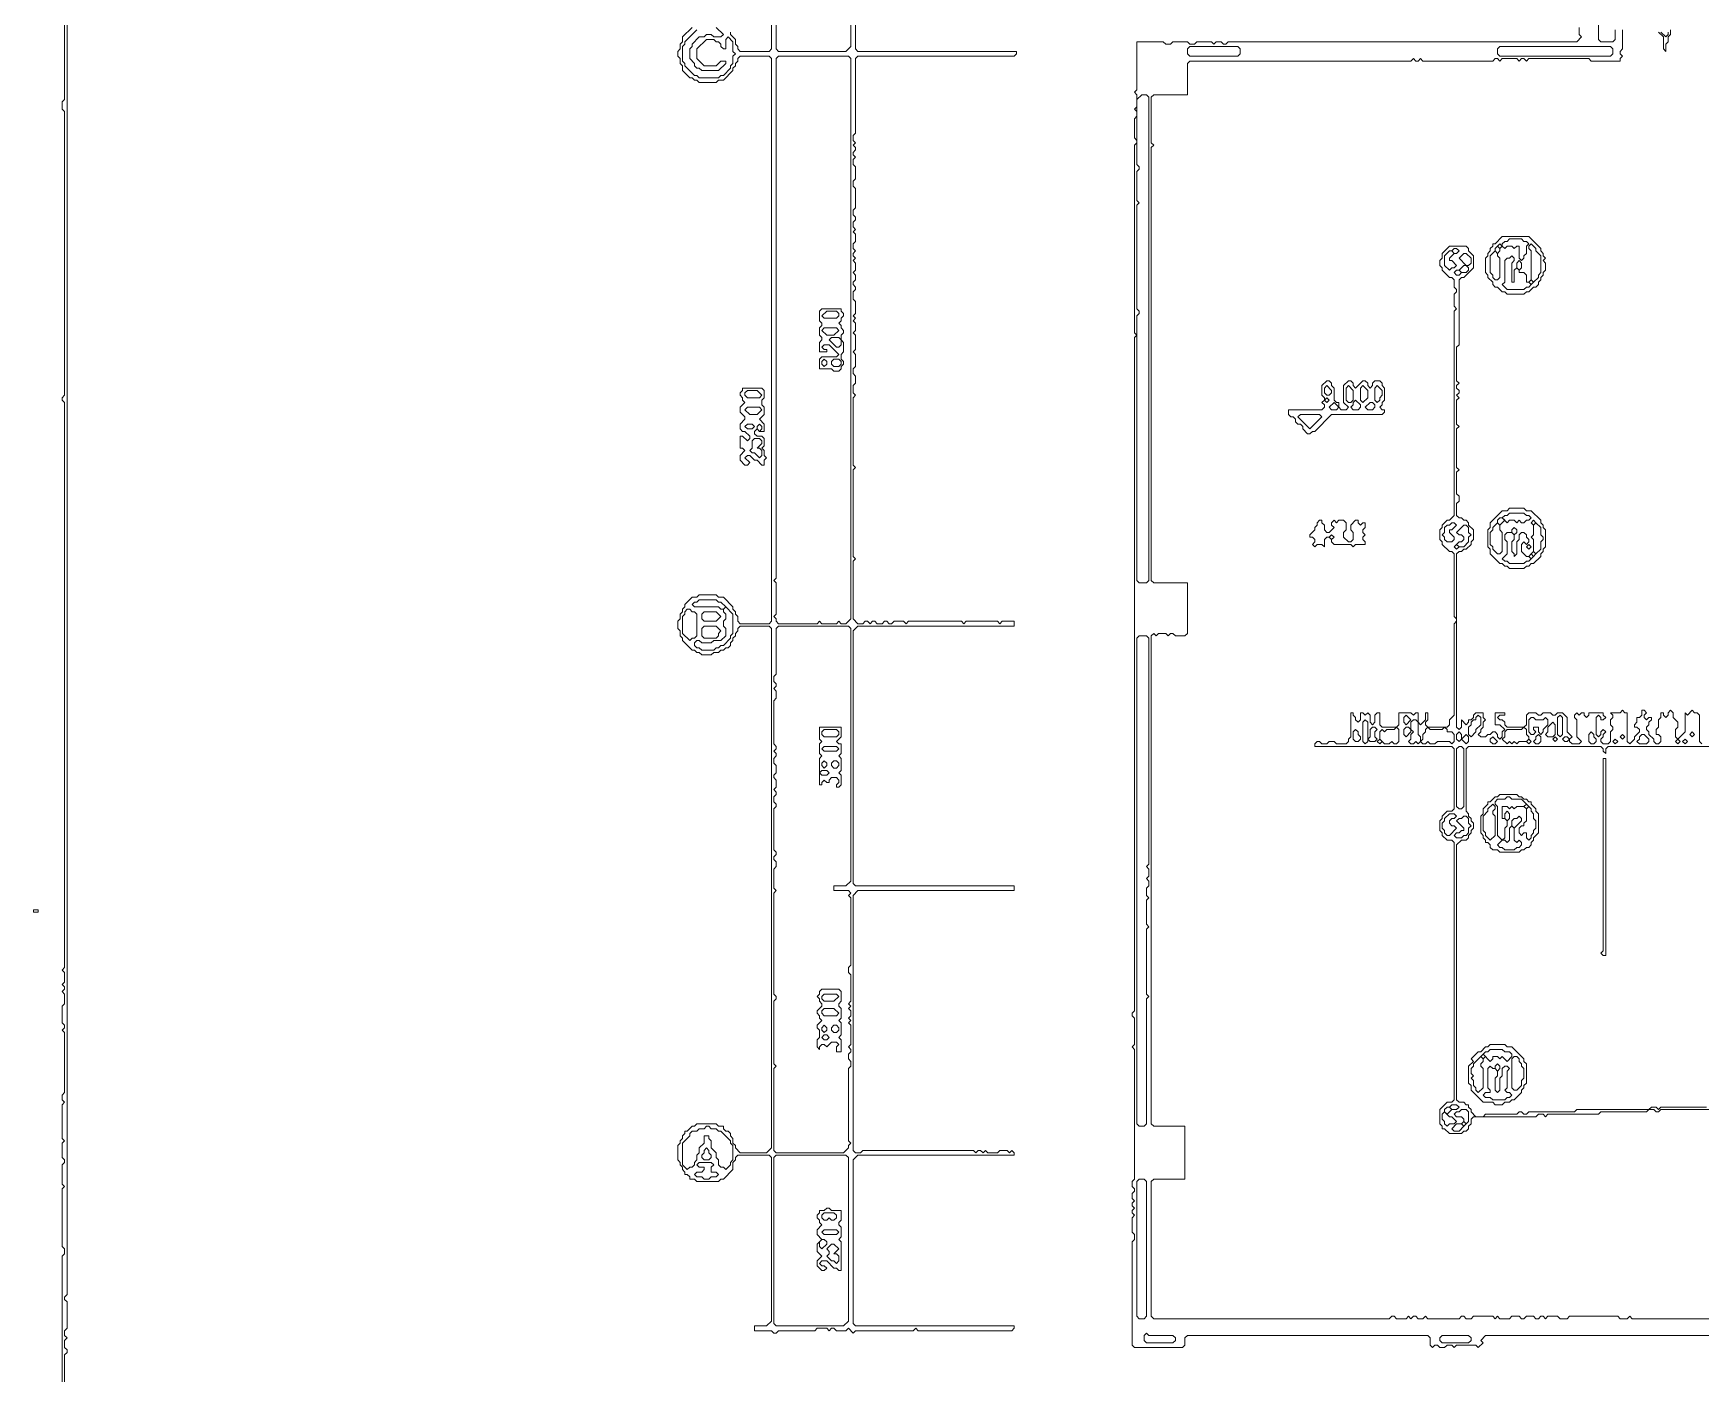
# Model space of a CAD drawing. Extents: x 4 to 2473, y 19 to 1752.
# Drawn here: x 12 to 706, y 546 to 1104 of the extents above; entities that cross this region are included whole.
import ezdxf

# ---------------------------------------------------------------- set-up
doc = ezdxf.new("R2010")
doc.units = 0
for name, color, linetype, lineweight in [('TRACE_CURVE', 3, 'Continuous', 0), ('TRACE_STRAIGHT', 5, 'Continuous', 0), ('TRACE_TEXT_SYMBOL', 6, 'Continuous', 0)]:
    doc.layers.add(name, color=color, linetype=linetype, lineweight=lineweight)

msp = doc.modelspace()

# ---------------------------------------------------------------- linework, layer by layer
at = {"layer": 'TRACE_CURVE', "color": 3}
for points in [[(25, 1611), (25, 1076), (24, 1075), (24, 1072), (25, 1071), (25, 953), (24, 952), (24, 951), (25, 950), (25, 715), (24, 714), (25, 713), (25, 709), (24, 708), (25, 707), (25, 706), (24, 705), (25, 704), (25, 700), (24, 699), (24, 692), (25, 691), (25, 690), (24, 689), (25, 688), (25, 663), (24, 662), (24, 660), (25, 659), (24, 658), (24, 644), (25, 643), (24, 642), (24, 636), (25, 635), (25, 634), (24, 633), (24, 625), (25, 624), (24, 623), (24, 599), (25, 598), (25, 596), (24, 595), (24, 170)], [(25, 304), (25, 554), (26, 555), (26, 556), (25, 557), (25, 560), (26, 561), (25, 562), (25, 564), (26, 565), (26, 576), (25, 577), (25, 578), (26, 579), (26, 1526)], [(352, 1154), (352, 1098), (350, 1096), (322, 1096), (321, 1097), (321, 1314)], [(319, 1247), (319, 1097), (318, 1096), (306, 1096), (305, 1097), (305, 1098), (304, 1099), (304, 1101), (302, 1103), (302, 1104)], [(354, 1003), (353, 1004), (354, 1005), (354, 1008), (353, 1009), (354, 1010), (353, 1011), (353, 1012), (354, 1013), (353, 1014), (353, 1016), (354, 1017), (354, 1020), (353, 1021), (354, 1022), (353, 1023), (353, 1025), (354, 1026), (354, 1027), (353, 1028), (353, 1030), (354, 1031), (354, 1039), (353, 1040), (353, 1042), (354, 1043), (354, 1048), (353, 1049), (353, 1051), (354, 1052), (353, 1053), (353, 1054), (354, 1055), (354, 1056), (353, 1057), (354, 1058), (353, 1059), (353, 1061), (354, 1062), (354, 1093), (355, 1094), (420, 1094), (421, 1095), (421, 1096), (355, 1096), (354, 1097), (354, 1154)], [(670, 1105), (670, 1101), (669, 1100), (664, 1100), (663, 1101), (663, 1152)], [(286, 1106), (282, 1102), (282, 1100), (281, 1099), (281, 1097), (280, 1096), (280, 1094), (281, 1093), (281, 1091), (282, 1090), (282, 1088), (285, 1085), (286, 1085), (287, 1084), (288, 1084), (289, 1083), (296, 1083), (297, 1084), (299, 1084), (303, 1088), (303, 1089), (304, 1090), (304, 1091), (305, 1092), (305, 1093), (306, 1094), (318, 1094), (319, 1093), (319, 859), (318, 858), (306, 858), (305, 859), (305, 861), (304, 862), (304, 863), (303, 864), (303, 865), (299, 869), (297, 869), (296, 870), (289, 870), (288, 869), (286, 869), (283, 866), (283, 865), (282, 864), (282, 863), (281, 862), (281, 860), (280, 859), (280, 856), (281, 855), (281, 853)], [(296, 1106), (299, 1103), (298, 1102), (295, 1102), (294, 1103), (292, 1103), (291, 1102), (289, 1102), (286, 1099), (286, 1098), (285, 1097), (285, 1093), (287, 1091), (287, 1090), (288, 1089), (289, 1089), (290, 1088), (297, 1088), (300, 1091), (300, 1092), (298, 1092), (296, 1090), (291, 1090), (288, 1093), (288, 1097), (292, 1101), (295, 1101), (296, 1100), (297, 1100), (298, 1099), (298, 1098), (299, 1097), (300, 1097), (300, 1101), (301, 1102), (303, 1100), (303, 1096), (304, 1095), (303, 1094), (303, 1091), (302, 1090), (302, 1089), (299, 1086), (298, 1086), (297, 1085), (289, 1085), (288, 1086), (287, 1086), (283, 1090), (283, 1091), (282, 1092), (282, 1098), (283, 1099), (283, 1100), (288, 1105)], [(655, 1106), (655, 1103), (656, 1102), (654, 1100), (509, 1100), (508, 1099), (507, 1099), (506, 1100), (504, 1100), (503, 1099), (502, 1100), (496, 1100), (495, 1099), (493, 1099), (492, 1100), (486, 1100), (485, 1099), (483, 1099), (482, 1100), (471, 1100), (471, 1080), (470, 1079), (471, 1078)], [(478, 649), (477, 650), (477, 853), (478, 854), (479, 853), (480, 854), (483, 854), (484, 853), (485, 854), (486, 854), (487, 853), (491, 853), (492, 854), (492, 875), (478, 875), (477, 876), (477, 1056), (478, 1057), (477, 1058), (477, 1077), (478, 1078), (492, 1078), (492, 1091), (493, 1092), (585, 1092), (586, 1093), (587, 1092), (588, 1092), (589, 1093), (590, 1092), (619, 1092), (620, 1093), (621, 1093), (622, 1092), (623, 1093), (629, 1093), (630, 1092), (631, 1093), (632, 1093), (633, 1092), (634, 1093), (659, 1093), (660, 1092), (672, 1092), (672, 1093), (673, 1094), (672, 1095), (672, 1096), (673, 1097), (673, 1105)], [(688, 1104), (690, 1102), (690, 1097), (691, 1096), (691, 1099), (692, 1100), (692, 1102), (693, 1103), (693, 1105)], [(692, 1104), (692, 1103), (691, 1102), (689, 1104)], [(471, 1078), (471, 1073), (470, 1072), (471, 1071), (471, 1069), (470, 1068), (470, 1060), (471, 1059), (471, 1058), (470, 1057), (470, 979), (471, 978), (470, 977), (470, 697), (469, 696), (469, 695), (470, 694), (470, 683), (469, 682), (470, 681), (470, 627), (469, 626), (469, 624), (470, 623), (470, 622), (469, 621), (469, 619), (470, 618), (469, 617), (469, 616), (470, 615), (469, 614), (469, 613), (470, 612), (469, 611), (469, 605), (470, 604), (470, 602), (469, 601), (469, 558), (470, 557), (490, 557), (491, 558), (491, 561), (492, 562), (592, 562), (593, 561), (593, 558), (594, 557), (595, 558), (596, 558), (597, 557), (599, 557), (600, 558), (602, 558), (603, 557), (604, 558), (612, 558), (613, 557), (615, 559), (614, 560), (616, 562), (713, 562)], [(612, 821), (611, 820), (611, 819), (610, 818), (609, 818), (609, 817), (608, 816), (606, 818), (606, 815), (605, 814), (604, 815), (604, 887), (605, 888), (606, 888), (607, 889), (608, 889), (610, 891), (610, 892), (611, 893), (611, 897), (609, 899), (609, 900), (608, 901), (607, 901), (606, 902), (605, 902), (604, 903), (604, 908), (605, 909), (605, 911), (604, 912), (604, 921), (605, 922), (604, 923), (604, 939), (605, 940), (604, 941), (604, 951), (605, 952), (604, 953), (605, 954), (605, 955), (604, 956), (604, 957), (605, 958), (604, 959), (604, 973), (605, 974), (605, 1001), (606, 1002), (607, 1002), (611, 1006), (611, 1011), (609, 1013), (609, 1014), (608, 1015), (601, 1015), (598, 1012), (598, 1010), (597, 1009), (597, 1007), (598, 1006), (598, 1005), (601, 1002)], [(353, 750), (353, 855), (355, 857), (420, 857), (420, 859), (415, 859), (414, 858), (413, 859), (400, 859), (399, 858), (398, 859), (376, 859), (375, 858), (374, 859), (370, 859), (369, 858), (368, 858), (367, 859), (366, 859), (365, 858), (363, 858), (362, 859), (361, 859), (360, 858), (359, 859), (358, 859), (357, 858), (355, 858), (353, 860), (353, 884), (354, 885), (353, 886), (353, 922), (354, 923), (353, 924), (353, 952), (354, 953), (353, 954), (353, 957), (354, 958), (354, 961), (353, 962), (353, 964), (354, 965), (354, 970), (353, 971), (354, 972), (354, 978), (353, 979), (354, 980), (354, 983), (353, 984), (354, 985), (353, 986), (354, 987), (354, 992), (353, 993), (353, 996), (354, 997), (354, 998), (353, 999), (353, 1000), (354, 1001), (354, 1003)], [(601, 1002), (602, 1002), (603, 1001), (603, 998), (604, 997), (604, 996), (603, 995), (603, 990), (604, 989), (603, 988), (603, 903), (601, 901), (600, 901), (598, 899), (598, 898), (597, 897), (597, 893), (598, 892), (598, 891), (601, 888), (602, 888), (603, 887), (603, 861), (604, 860), (604, 859), (603, 858), (603, 820), (601, 818), (601, 816), (600, 815), (592, 815), (591, 816), (591, 817), (592, 818), (592, 821), (591, 821), (591, 818), (589, 816), (588, 817), (588, 821), (587, 821), (586, 820), (585, 821), (580, 821), (580, 816), (579, 815), (573, 815), (572, 816), (572, 821), (571, 821), (570, 820), (570, 817), (569, 816), (568, 817), (568, 820), (567, 821), (566, 820), (565, 821), (564, 821), (564, 818), (563, 817), (562, 818), (562, 819), (561, 820)], [(281, 853), (282, 852), (282, 851), (286, 847), (287, 847), (288, 846), (289, 846), (290, 845), (294, 845), (295, 846), (297, 846), (298, 847), (299, 847), (300, 848), (301, 848), (302, 849), (302, 850), (303, 851), (303, 852), (304, 853), (304, 854), (305, 855), (305, 856), (306, 857), (318, 857), (319, 856), (319, 640), (317, 638), (306, 638), (304, 640), (304, 641), (303, 642), (303, 644), (302, 645), (302, 646), (301, 647), (300, 647), (299, 648), (299, 649), (297, 649), (296, 650), (288, 650), (287, 649), (286, 649), (284, 647), (283, 647), (283, 646), (282, 645), (282, 644), (281, 643), (281, 642), (280, 641), (280, 635), (281, 634), (281, 633), (282, 632), (282, 631), (283, 630), (283, 629), (284, 629), (285, 628), (285, 627), (287, 627), (288, 626)], [(321, 856), (322, 857), (351, 857), (352, 856), (352, 751), (350, 749), (345, 749), (345, 747), (351, 747), (352, 746), (351, 745), (352, 744), (352, 716), (351, 715), (351, 713), (352, 712), (352, 701), (351, 700), (352, 699), (351, 698), (352, 697), (352, 695), (351, 694), (352, 693), (351, 692), (352, 691), (352, 683), (351, 682), (352, 681), (352, 680), (351, 679), (351, 677), (352, 676), (352, 674), (351, 673), (351, 643), (352, 642), (351, 641), (351, 640), (349, 638), (321, 638), (320, 639), (320, 673), (321, 674), (320, 675), (320, 701), (321, 702), (321, 703), (320, 704), (320, 746), (321, 747), (320, 748), (320, 756), (321, 757), (321, 759), (320, 760), (320, 761), (321, 762), (321, 763), (320, 764), (320, 781), (321, 782), (321, 783), (320, 784)], [(320, 784), (320, 786), (321, 787), (321, 788), (320, 789), (321, 790), (321, 793), (320, 794), (320, 795), (321, 796), (321, 799), (320, 800), (320, 802), (321, 803), (321, 804), (320, 805), (321, 806), (321, 807), (320, 808), (320, 826), (321, 827), (321, 830), (320, 831), (321, 832), (321, 833), (320, 834), (320, 836), (321, 837), (321, 856)], [(561, 820), (561, 821), (560, 821), (560, 811), (559, 810), (559, 809), (558, 808), (554, 808), (553, 809), (551, 809), (550, 808), (548, 808), (547, 809), (546, 809), (545, 808), (545, 807), (602, 807), (603, 806), (603, 781), (602, 780), (600, 780), (598, 778), (598, 777), (597, 776), (597, 772), (598, 771), (598, 770), (600, 768), (602, 768), (603, 767), (603, 660), (602, 659), (600, 659), (597, 656), (597, 650), (598, 649), (598, 648), (599, 648), (601, 646), (606, 646), (607, 647), (608, 647), (609, 648), (609, 649), (610, 650), (610, 652), (611, 653), (637, 653), (638, 654), (640, 654), (641, 653), (642, 654), (663, 654), (664, 655), (683, 655), (684, 656), (686, 656), (687, 655), (688, 655), (689, 656), (716, 656)], [(658, 819), (657, 820), (657, 821), (656, 821), (655, 820), (654, 821), (653, 820), (653, 819), (654, 818), (654, 811), (656, 809), (655, 808), (652, 808), (651, 809), (651, 810), (652, 811), (650, 813), (650, 819), (648, 821), (646, 821), (645, 820), (644, 820), (643, 821), (640, 821), (639, 820), (638, 820), (637, 821), (634, 821), (633, 820), (633, 816), (632, 815), (625, 815), (624, 816), (624, 817), (623, 818), (622, 818), (621, 819), (622, 820), (624, 820), (624, 821), (620, 821), (620, 816), (622, 816), (624, 814), (623, 813), (623, 811), (622, 810), (621, 811), (621, 812), (620, 813), (619, 813), (618, 812), (617, 812), (616, 811), (614, 811), (613, 812), (614, 813), (614, 814), (615, 815), (615, 817), (616, 818), (615, 819), (615, 821), (612, 821)], [(684, 812), (684, 813), (683, 814), (683, 815), (684, 816), (684, 817), (685, 818), (685, 819), (684, 819), (683, 818), (682, 819), (682, 820), (683, 821), (682, 822), (681, 822), (681, 820), (680, 819), (679, 819), (679, 817), (678, 816), (678, 815), (679, 815), (680, 814), (680, 813), (678, 811), (678, 810), (676, 808), (675, 809), (675, 821), (674, 821), (673, 822), (672, 821), (668, 821), (669, 820), (669, 819), (668, 818), (668, 816), (669, 815), (669, 814), (668, 813), (668, 809), (667, 808), (665, 808), (664, 809), (664, 810), (665, 811), (665, 812), (666, 813), (665, 814), (664, 813), (664, 812), (663, 811), (662, 812), (662, 819), (663, 820), (664, 819), (664, 818), (665, 818), (666, 819), (665, 820), (665, 821), (659, 821), (659, 820), (658, 819)], [(706, 808), (705, 809), (705, 820), (704, 821), (703, 821), (702, 822), (700, 820), (699, 821), (699, 813), (696, 810), (695, 811), (695, 814), (696, 815), (696, 817), (694, 819), (694, 821), (693, 822), (692, 821), (692, 820), (691, 819), (690, 820), (690, 821), (689, 821), (689, 819), (688, 818), (688, 815), (687, 814), (687, 812), (688, 812), (689, 811), (689, 809), (688, 808), (687, 808), (686, 809), (686, 810), (684, 812)], [(610, 777), (609, 778), (609, 779), (608, 780), (608, 806), (609, 807), (664, 807), (665, 806), (665, 805), (666, 804), (666, 806), (667, 807), (727, 807)], [(708, 657), (689, 657), (688, 656), (687, 657), (685, 657), (684, 656), (654, 656), (653, 655), (634, 655), (633, 654), (632, 654), (631, 655), (630, 655), (629, 654), (616, 654), (615, 653), (612, 653), (610, 655), (610, 656), (609, 657), (609, 658), (608, 658), (607, 659), (605, 659), (604, 660), (604, 766), (606, 768), (608, 768), (609, 769), (609, 770), (610, 771), (610, 772), (611, 773), (611, 775), (610, 776), (610, 777)], [(288, 626), (297, 626), (298, 627), (299, 627), (303, 631), (303, 634), (304, 635), (304, 636), (305, 637), (318, 637), (319, 636), (319, 568), (317, 566), (312, 566), (312, 564), (319, 564), (320, 563), (321, 563), (322, 564), (337, 564), (338, 565), (342, 565), (343, 564), (344, 565), (345, 565), (346, 564), (350, 564), (351, 565), (353, 563), (354, 564), (378, 564), (379, 565), (380, 564), (419, 564), (420, 565), (420, 566), (354, 566), (353, 567), (353, 635), (355, 637), (420, 637), (420, 638), (419, 639), (418, 638), (417, 639), (414, 639), (413, 638), (409, 638), (408, 639), (407, 638), (406, 639), (405, 639), (404, 638), (403, 639), (357, 639), (356, 638), (354, 638), (353, 639), (353, 745), (355, 747), (420, 747), (420, 749), (354, 749), (353, 750)], [(720, 569), (677, 569), (676, 570), (675, 569), (672, 569), (671, 570), (651, 570), (650, 569), (647, 569), (646, 570), (642, 570), (641, 569), (640, 570), (639, 570), (638, 569), (637, 569), (636, 570), (633, 570), (632, 569), (631, 569), (630, 570), (627, 570), (626, 569), (622, 569), (621, 570), (620, 569), (619, 570), (611, 570), (610, 569), (608, 569), (607, 570), (606, 570), (605, 569), (592, 569), (591, 570), (590, 569), (588, 569), (587, 570), (586, 570), (585, 569), (584, 570), (583, 569), (579, 569), (578, 570), (577, 570), (576, 569), (478, 569), (477, 570), (477, 626), (478, 627), (491, 627), (491, 649), (478, 649)]]:
    msp.add_lwpolyline(points, dxfattribs=at)
for points in [[(492, 1097), (493, 1098), (513, 1098), (514, 1097), (514, 1095), (513, 1094), (493, 1094), (492, 1095)], [(621, 1097), (622, 1098), (668, 1098), (669, 1097), (669, 1095), (668, 1094), (622, 1094), (621, 1095)], [(321, 1093), (322, 1094), (351, 1094), (352, 1093), (352, 860), (350, 858), (348, 858), (347, 859), (346, 858), (340, 858), (339, 859), (338, 858), (322, 858), (321, 859), (321, 860), (320, 861), (321, 862), (321, 875), (320, 876), (321, 877)], [(473, 1078), (475, 1078), (476, 1077), (476, 876), (475, 875), (472, 875), (471, 876), (471, 986), (472, 987), (472, 988), (471, 989), (471, 1032), (472, 1033), (471, 1034), (471, 1046), (472, 1047), (472, 1048), (471, 1049), (471, 1076)], [(601, 1013), (602, 1013), (603, 1012), (601, 1010), (601, 1009), (602, 1009), (604, 1007), (603, 1006), (602, 1006), (601, 1005), (599, 1007), (599, 1011)], [(602, 1013), (603, 1014), (604, 1014), (605, 1013), (604, 1012), (603, 1012)], [(607, 1012), (608, 1012), (610, 1010), (610, 1008), (609, 1007), (608, 1007), (605, 1010)], [(607, 1007), (608, 1007), (609, 1006), (609, 1005), (608, 1004), (606, 1004), (605, 1005)], [(603, 1004), (604, 1005), (605, 1005), (606, 1004), (605, 1003), (604, 1003)], [(601, 899), (602, 900), (603, 900), (604, 899), (602, 897), (601, 897), (601, 896), (603, 894), (603, 893), (602, 892), (600, 892), (599, 893), (599, 894), (598, 895), (599, 896), (599, 898), (600, 899)], [(607, 899), (608, 899), (609, 898), (609, 896), (610, 895), (609, 894), (609, 892), (607, 890), (605, 890), (604, 891), (605, 892), (606, 892), (607, 893), (607, 894), (606, 895), (605, 895), (604, 896)], [(603, 890), (604, 891), (605, 890), (604, 889)], [(288, 867), (289, 868), (296, 868), (297, 867), (298, 867), (300, 865), (299, 864), (298, 864), (297, 865), (287, 865), (286, 866), (287, 867)], [(283, 863), (284, 864), (285, 864), (286, 863), (287, 863), (288, 862), (288, 853), (287, 852), (286, 852), (285, 851), (282, 854), (282, 861), (283, 862)], [(299, 864), (300, 865), (303, 862), (303, 854), (302, 853), (302, 852), (299, 849), (298, 849), (297, 848), (296, 848), (295, 847), (290, 847), (289, 848), (288, 848), (287, 849), (287, 850), (288, 851), (289, 851), (290, 850), (294, 850), (295, 851), (298, 851), (300, 853), (300, 856), (299, 857), (299, 859), (300, 860), (300, 862), (299, 863)], [(290, 862), (291, 863), (296, 863), (298, 861), (296, 859), (291, 859), (290, 860)], [(290, 856), (291, 857), (296, 857), (298, 855), (297, 854), (297, 853), (296, 852), (291, 852), (290, 853)], [(471, 852), (472, 853), (475, 853), (476, 852), (476, 758), (475, 757), (476, 756), (476, 753), (475, 752), (476, 751), (476, 749), (475, 748), (475, 745), (476, 744), (475, 743), (475, 733), (476, 732), (475, 731), (475, 704), (476, 703), (475, 702), (475, 650), (474, 649), (472, 649), (471, 650)], [(582, 819), (583, 820), (585, 818), (583, 816), (582, 817)], [(612, 819), (613, 820), (614, 819), (614, 816), (612, 814), (612, 813), (610, 811), (609, 812), (609, 815), (610, 816), (610, 817), (611, 818), (612, 818)], [(634, 818), (635, 819), (636, 819), (637, 818), (640, 818), (641, 819), (642, 818), (642, 816), (640, 814), (640, 813), (639, 812), (638, 813), (638, 815), (636, 815), (636, 814), (637, 813), (636, 812), (635, 812), (634, 813)], [(646, 819), (647, 820), (648, 819), (648, 812), (647, 811), (646, 812)], [(561, 813), (562, 814), (563, 813), (563, 812), (564, 811), (564, 810), (563, 809), (562, 809), (561, 810)], [(565, 817), (566, 818), (567, 817), (567, 809), (566, 808), (565, 809)], [(568, 814), (569, 815), (570, 815), (571, 814), (570, 813), (570, 811), (571, 810), (570, 809), (568, 809), (567, 810), (568, 811)], [(578, 814), (579, 815), (580, 814), (580, 809), (579, 808), (578, 808), (577, 809), (576, 808), (574, 808), (572, 810), (572, 813), (573, 814), (574, 813), (575, 814)], [(582, 814), (583, 815), (584, 815), (585, 814), (585, 813), (583, 811), (582, 812)], [(585, 817), (586, 818), (587, 818), (588, 817), (588, 812), (589, 811), (589, 809), (588, 808), (587, 809), (586, 808), (585, 808), (584, 809), (585, 810), (585, 812), (586, 813), (585, 814)], [(591, 814), (592, 815), (593, 814), (598, 814), (599, 815), (600, 814), (600, 813), (602, 813), (603, 812), (603, 809), (602, 808), (601, 809), (596, 809), (595, 808), (593, 808), (592, 809), (591, 808), (590, 808), (589, 809), (590, 810), (590, 812), (591, 813)], [(604, 812), (605, 813), (606, 812), (606, 810), (605, 809), (604, 810)], [(608, 812), (609, 811), (609, 809), (608, 808), (606, 810)], [(631, 814), (632, 815), (633, 814), (633, 812), (634, 811), (634, 810), (633, 809), (630, 809), (629, 808), (628, 809), (627, 808), (626, 809), (625, 808), (623, 810), (624, 811), (624, 813), (625, 814)], [(637, 811), (638, 812), (639, 811), (639, 809), (638, 808), (637, 808), (636, 809), (637, 810)], [(644, 817), (645, 816), (645, 812), (644, 811), (642, 811), (641, 812), (642, 813), (642, 815)], [(659, 812), (660, 813), (661, 812), (661, 811), (662, 810), (662, 809), (661, 808), (660, 808), (659, 809)], [(672, 811), (673, 812), (674, 811), (673, 810)], [(680, 811), (681, 812), (682, 812), (684, 810), (684, 809), (683, 808), (680, 808), (679, 809), (680, 810)], [(701, 812), (702, 813), (703, 812), (702, 811)], [(571, 809), (572, 810), (573, 809), (572, 808)], [(604, 806), (605, 807), (606, 807), (607, 806), (607, 782), (606, 781), (605, 781), (604, 782)], [(618, 810), (619, 811), (621, 809), (620, 808), (619, 808), (618, 809)], [(633, 809), (634, 810), (635, 809), (634, 808)], [(644, 810), (645, 811), (646, 810), (645, 809)], [(648, 810), (649, 811), (650, 811), (651, 810), (650, 809), (649, 809)], [(669, 809), (670, 810), (671, 809), (670, 808)], [(695, 809), (696, 810), (697, 809), (696, 808)], [(698, 809), (699, 810), (700, 809), (699, 808)], [(601, 779), (603, 779), (604, 778), (603, 777), (602, 777), (601, 776), (601, 775), (602, 774), (603, 774), (604, 773), (601, 770), (600, 770), (599, 771), (599, 772), (598, 773), (598, 775), (599, 776), (599, 777)], [(606, 777), (607, 778), (608, 778), (609, 777), (609, 775), (610, 774), (609, 773), (609, 771), (608, 770), (607, 770), (606, 769), (604, 769), (603, 770), (604, 771), (605, 771), (606, 772), (607, 772), (607, 773), (604, 776), (605, 777)], [(598, 654), (599, 655), (601, 653), (602, 653), (604, 651), (603, 650), (601, 650), (600, 649), (599, 650), (599, 651), (598, 652)], [(599, 656), (600, 657), (601, 657), (602, 656), (600, 654), (599, 655)], [(601, 657), (602, 658), (604, 658), (605, 657), (604, 656), (602, 656)], [(605, 655), (606, 656), (608, 656), (609, 655), (609, 651), (608, 650), (607, 651), (607, 652), (606, 653), (604, 653), (603, 654), (604, 655)], [(291, 648), (292, 649), (293, 649), (294, 648), (296, 648), (297, 647), (298, 647), (302, 643), (302, 642), (303, 641), (303, 635), (302, 634), (302, 633), (300, 631), (299, 632), (298, 632), (297, 633), (297, 635), (296, 636), (296, 638), (294, 640), (294, 643), (293, 644), (293, 645), (291, 645), (291, 642), (289, 640), (289, 638), (288, 637), (288, 635), (287, 634), (287, 633), (286, 632), (285, 632), (284, 631), (282, 633), (282, 642), (285, 645), (285, 646), (286, 647), (288, 647), (289, 648)], [(604, 650), (606, 650), (607, 649), (605, 647), (603, 647), (602, 648)], [(606, 650), (607, 651), (608, 650), (607, 649)], [(291, 639), (292, 640), (293, 639), (293, 638), (294, 637), (294, 636), (293, 635), (291, 635), (290, 636), (290, 637), (291, 638)], [(288, 633), (289, 634), (294, 634), (295, 633), (294, 632), (294, 630), (296, 630), (297, 629), (296, 628), (294, 628), (293, 627), (291, 627), (290, 628), (288, 628), (287, 629), (288, 630), (290, 630), (291, 631), (291, 632), (289, 632)], [(320, 636), (321, 637), (350, 637), (351, 636), (351, 568), (349, 566), (321, 566), (320, 567)], [(471, 626), (472, 627), (474, 627), (475, 626), (475, 570), (474, 569), (472, 569), (471, 570)], [(474, 562), (475, 563), (476, 562), (486, 562), (487, 561), (487, 560), (486, 559), (475, 559), (474, 560)], [(597, 561), (598, 562), (609, 562), (610, 561), (610, 560), (609, 559), (598, 559), (597, 560)]]:
    msp.add_lwpolyline(points, close=True, dxfattribs=at)
at = {"layer": 'TRACE_STRAIGHT', "color": 5}
msp.add_lwpolyline([(665, 802), (665, 722), (664, 721), (665, 720), (666, 720), (666, 802)], close=True, dxfattribs=at)
at = {"layer": 'TRACE_TEXT_SYMBOL', "color": 6}
for points in [[(623, 1019), (620, 1016), (619, 1016), (619, 1015), (618, 1014), (618, 1013), (617, 1012), (617, 1011), (616, 1010), (616, 1004), (617, 1003), (617, 1002), (619, 1000), (619, 999), (620, 998), (621, 998), (623, 996), (624, 996), (625, 995), (632, 995), (633, 996), (634, 996), (636, 998), (637, 998), (638, 999), (638, 1000), (639, 1001), (639, 1002), (640, 1003), (640, 1004), (641, 1005), (641, 1008), (640, 1009), (641, 1010), (640, 1011), (640, 1012), (639, 1013), (639, 1014), (634, 1019)], [(620, 1013), (621, 1012), (621, 1011), (622, 1010), (622, 1002), (621, 1001), (620, 1001), (619, 1002), (619, 1003), (618, 1004), (618, 1011)], [(620, 1014), (621, 1015), (622, 1014), (622, 1013), (621, 1012), (620, 1013)], [(621, 1015), (622, 1016), (623, 1015), (622, 1014)], [(625, 1017), (626, 1018), (631, 1018), (632, 1017), (633, 1017), (634, 1016), (633, 1015), (633, 1012), (632, 1011), (632, 1010), (631, 1009), (630, 1010), (630, 1015), (629, 1015), (628, 1014), (627, 1015), (625, 1015), (624, 1014), (623, 1015), (623, 1016), (624, 1017)], [(634, 1015), (635, 1016), (637, 1014), (637, 1013), (639, 1011), (639, 1004), (638, 1003), (638, 1002), (636, 1000), (635, 1001), (635, 1013), (634, 1014)], [(626, 1010), (627, 1011), (628, 1010), (628, 1009), (627, 1008), (627, 1000), (628, 1000), (628, 1005), (629, 1006), (630, 1005), (630, 1004), (632, 1004), (633, 1003), (633, 1000), (634, 1000), (635, 999), (634, 998), (633, 998), (632, 997), (625, 997), (623, 999), (624, 1000), (624, 1009), (625, 1010)], [(629, 1008), (630, 1009), (631, 1008), (631, 1006), (630, 1005), (629, 1006)], [(634, 1000), (635, 1001), (636, 1000), (635, 999)], [(340, 989), (339, 988), (339, 984), (340, 983), (340, 982), (339, 981), (339, 978), (340, 977), (340, 976), (339, 975), (339, 971), (342, 971), (342, 972), (341, 972), (340, 973), (341, 974), (343, 974), (347, 970), (346, 969), (340, 969), (339, 968), (339, 964), (344, 964), (345, 963), (347, 963), (348, 964), (348, 965), (349, 966), (349, 967), (348, 968), (348, 970), (349, 971), (349, 975), (348, 976), (348, 978), (349, 979), (349, 980), (348, 981), (348, 982), (347, 983), (348, 984), (348, 985), (349, 986), (349, 987), (348, 988), (348, 989)], [(342, 988), (346, 988), (347, 987), (347, 986), (346, 985), (341, 985), (340, 986)], [(340, 980), (341, 981), (346, 981), (347, 980), (345, 978), (342, 978)], [(343, 976), (344, 977), (347, 977), (348, 976), (348, 974), (347, 973), (346, 973)], [(340, 967), (341, 968), (342, 967), (342, 966), (341, 965), (340, 966)], [(344, 967), (345, 968), (347, 968), (348, 967), (348, 966), (347, 965), (345, 965), (344, 966)], [(550, 959), (548, 957), (548, 953), (549, 952), (549, 951), (548, 950), (549, 949), (549, 948), (548, 947), (534, 947), (534, 945), (535, 944), (536, 944), (537, 943), (537, 942), (538, 941), (539, 941), (540, 940), (540, 939), (542, 937), (543, 937), (544, 938), (545, 938), (552, 945), (573, 945), (574, 946), (574, 947), (573, 947), (572, 948), (573, 949), (573, 950), (574, 951), (574, 956), (573, 957), (573, 958), (572, 959), (570, 959), (569, 958), (569, 957), (568, 956), (567, 957), (567, 958), (566, 959), (565, 959), (562, 956), (561, 957), (561, 958), (560, 959), (559, 959), (557, 957), (557, 950), (559, 948), (558, 947), (556, 947), (555, 948), (555, 950), (554, 950), (553, 951), (553, 956), (552, 957), (552, 958), (551, 959)], [(307, 956), (307, 955), (306, 954), (306, 953), (307, 952), (307, 951), (308, 950), (306, 948), (306, 946), (308, 944), (308, 943), (306, 941), (306, 939), (307, 938), (308, 938), (310, 936), (310, 935), (309, 934), (307, 936), (306, 936), (306, 931), (307, 931), (308, 930), (306, 928), (306, 926), (308, 924), (309, 924), (310, 925), (308, 927), (309, 928), (310, 928), (312, 926), (313, 926), (315, 924), (316, 924), (316, 926), (317, 927), (316, 928), (316, 930), (315, 931), (316, 932), (316, 935), (315, 936), (313, 936), (312, 937), (312, 938), (313, 939), (314, 938), (316, 938), (316, 941), (314, 943), (316, 945), (316, 948), (315, 949), (315, 951), (316, 952), (316, 955), (315, 956)], [(308, 954), (309, 955), (313, 955), (315, 953), (314, 952), (309, 952), (308, 953)], [(549, 956), (550, 957), (552, 955), (552, 954), (551, 953), (550, 953), (549, 954)], [(549, 951), (550, 952), (551, 951), (550, 950)], [(558, 956), (559, 957), (561, 955), (561, 951), (560, 950), (559, 950), (558, 951)], [(561, 950), (562, 951), (564, 949), (564, 948), (563, 947), (561, 947), (560, 948), (561, 949)], [(564, 956), (565, 957), (567, 955), (567, 952), (565, 950), (564, 951)], [(570, 956), (571, 957), (573, 955), (573, 953), (572, 952), (572, 951), (571, 950), (570, 951)], [(308, 947), (309, 948), (314, 948), (315, 947), (313, 945), (310, 945)], [(538, 944), (539, 945), (547, 945), (548, 944), (543, 939)], [(553, 950), (555, 948), (554, 947), (552, 947), (551, 948)], [(568, 950), (569, 950), (570, 949), (570, 948), (569, 947), (567, 947), (566, 948)], [(308, 940), (309, 941), (311, 941), (312, 940), (311, 939), (309, 939)], [(313, 940), (314, 941), (315, 940), (315, 939), (314, 938), (313, 939)], [(311, 934), (312, 935), (314, 935), (315, 934), (315, 933), (313, 931), (314, 931), (315, 930), (315, 928), (314, 927), (312, 929), (311, 929), (310, 930), (311, 931)], [(626, 906), (625, 905), (623, 905), (618, 900), (618, 898), (617, 897), (617, 890), (618, 889), (618, 887), (622, 883), (623, 883), (624, 882), (625, 882), (626, 881), (632, 881), (633, 882), (634, 882), (635, 883), (636, 883), (639, 886), (639, 887), (640, 888), (640, 889), (641, 890), (641, 897), (640, 898), (640, 899), (639, 900), (639, 901), (635, 905), (633, 905), (632, 906)], [(621, 901), (622, 902), (623, 902), (624, 901), (622, 899), (621, 900)], [(625, 903), (626, 904), (632, 904), (633, 903), (634, 903), (635, 902), (634, 901), (633, 901), (632, 900), (631, 900), (630, 901), (629, 900), (628, 901), (626, 901), (625, 900), (623, 902), (624, 903)], [(547, 901), (546, 900), (546, 899), (545, 898), (545, 897), (543, 895), (543, 894), (544, 894), (545, 893), (545, 892), (544, 891), (545, 890), (546, 891), (548, 891), (549, 890), (549, 893), (550, 894), (551, 894), (552, 893), (552, 892), (553, 891), (560, 891), (561, 890), (562, 891), (566, 891), (566, 892), (565, 893), (565, 894), (566, 895), (565, 896), (565, 897), (566, 898), (566, 900), (565, 900), (564, 899), (563, 900), (563, 901), (562, 901), (560, 899), (560, 897), (561, 896), (561, 893), (560, 892), (559, 892), (557, 894), (557, 896), (558, 897), (558, 900), (557, 901), (555, 901), (554, 900), (553, 901), (552, 900), (552, 899), (553, 898), (551, 896), (550, 896), (549, 897), (549, 899), (548, 900), (548, 901)], [(551, 894), (552, 895), (553, 894), (552, 893)], [(621, 900), (622, 899), (622, 897), (623, 896), (623, 888), (622, 887), (621, 887), (619, 889), (619, 890), (618, 891), (618, 896), (619, 897), (619, 898)], [(624, 895), (625, 896), (627, 896), (628, 895), (628, 893), (627, 892), (627, 888), (628, 887), (628, 886), (629, 887), (629, 892), (630, 893), (630, 895), (631, 896), (632, 896), (633, 895), (633, 894), (634, 893), (634, 892), (633, 891), (632, 892), (631, 891), (631, 888), (633, 886), (634, 886), (635, 885), (634, 884), (633, 884), (632, 883), (626, 883), (625, 884), (624, 884), (623, 885), (625, 887), (625, 892), (624, 893)], [(627, 897), (628, 898), (629, 897), (629, 896), (628, 895), (627, 896)], [(635, 900), (636, 901), (637, 900), (636, 899)], [(636, 899), (637, 900), (639, 898), (639, 895), (640, 894), (640, 893), (639, 892), (639, 889), (637, 887), (636, 888), (636, 893), (635, 894), (636, 895)], [(633, 890), (634, 891), (635, 890), (634, 889)], [(635, 887), (636, 888), (637, 887), (636, 886)], [(634, 886), (635, 887), (636, 886), (635, 885)], [(339, 815), (339, 810), (340, 809), (339, 808), (339, 804), (340, 803), (339, 802), (339, 791), (340, 791), (340, 792), (341, 793), (342, 792), (343, 792), (343, 793), (344, 794), (346, 794), (347, 793), (347, 792), (346, 791), (346, 790), (347, 790), (348, 791), (348, 795), (347, 796), (348, 797), (348, 802), (347, 803), (348, 804), (348, 808), (347, 808), (346, 809), (348, 811), (348, 815)], [(340, 813), (341, 814), (346, 814), (347, 813), (347, 812), (346, 811), (341, 811), (340, 812)], [(340, 806), (341, 807), (346, 807), (347, 806), (346, 805), (341, 805)], [(340, 800), (341, 801), (342, 800), (342, 799), (341, 798), (340, 799)], [(344, 800), (345, 801), (346, 801), (347, 800), (347, 799), (346, 798), (345, 798), (344, 799)], [(339, 796), (340, 797), (342, 797), (343, 796), (342, 795), (340, 795)], [(622, 787), (621, 786), (620, 786), (618, 784), (617, 784), (617, 783), (615, 781), (615, 779), (614, 778), (614, 771), (615, 770), (615, 769), (616, 768), (616, 767), (617, 767), (618, 766), (618, 765), (619, 764), (621, 764), (622, 763), (630, 763), (631, 764), (632, 764), (633, 765), (634, 765), (635, 766), (635, 767), (636, 768), (636, 769), (638, 771), (638, 779), (637, 780), (637, 781), (635, 783), (635, 784), (634, 784), (633, 785), (632, 785), (631, 786), (630, 786), (629, 787)], [(624, 785), (625, 786), (626, 786), (627, 785), (631, 785), (633, 783), (632, 782), (629, 782), (628, 781), (627, 782), (626, 781), (625, 782), (623, 782), (623, 777), (624, 777), (625, 776), (625, 774), (624, 773), (624, 769), (623, 768), (621, 770), (621, 782), (620, 783), (620, 784), (621, 785)], [(619, 783), (620, 782), (620, 781), (619, 780), (619, 779), (620, 778), (620, 770), (618, 768), (616, 770), (616, 771), (615, 772), (615, 778), (617, 780), (617, 781)], [(624, 779), (625, 780), (626, 779), (626, 777), (625, 776), (624, 777)], [(629, 777), (630, 778), (631, 777), (631, 776), (628, 773), (627, 774), (627, 776), (628, 777)], [(633, 781), (634, 782), (635, 781), (635, 780), (636, 779), (636, 777), (637, 776), (637, 773), (636, 772), (636, 771), (635, 770), (635, 769), (634, 768), (633, 769), (633, 771), (632, 771), (631, 770), (630, 771), (630, 773), (631, 774), (632, 774), (632, 775), (633, 776)], [(632, 782), (633, 783), (634, 782), (633, 781)], [(626, 773), (627, 774), (628, 773), (628, 768), (629, 767), (630, 768), (631, 767), (631, 766), (630, 765), (629, 765), (628, 764), (624, 764), (623, 765), (622, 765), (621, 766), (623, 768), (624, 768), (625, 767), (626, 768)], [(12, 739), (12, 738), (14, 738), (14, 739)], [(340, 706), (339, 705), (339, 704), (338, 703), (339, 702), (339, 701), (340, 700), (340, 699), (338, 697), (338, 696), (339, 695), (339, 694), (340, 693), (338, 691), (338, 690), (339, 689), (339, 686), (338, 685), (338, 682), (339, 681), (339, 682), (340, 683), (341, 683), (342, 682), (344, 684), (346, 684), (347, 683), (346, 682), (346, 680), (348, 680), (348, 685), (347, 686), (348, 687), (348, 692), (347, 693), (348, 694), (348, 698), (347, 699), (347, 700), (348, 701), (348, 705), (347, 706)], [(340, 703), (341, 704), (346, 704), (347, 703), (345, 701), (341, 701), (340, 702)], [(340, 697), (341, 698), (345, 698), (347, 696), (346, 695), (341, 695), (340, 696)], [(340, 690), (341, 691), (342, 690), (342, 689), (341, 688), (340, 689)], [(340, 686), (341, 687), (342, 687), (343, 686), (342, 685), (341, 685)], [(344, 690), (345, 691), (346, 691), (347, 690), (347, 689), (346, 688), (345, 688), (344, 689)], [(618, 683), (617, 682), (616, 682), (614, 680), (613, 680), (610, 677), (611, 676), (609, 674), (609, 667), (610, 666), (610, 664), (615, 659), (619, 659), (620, 658), (623, 658), (624, 659), (626, 659), (627, 660), (628, 660), (631, 663), (631, 664), (632, 665), (632, 666), (633, 667), (633, 675), (632, 676), (632, 677), (627, 682), (625, 682), (624, 683)], [(617, 680), (618, 681), (623, 681), (624, 680), (626, 680), (627, 679), (627, 678), (625, 676), (623, 678), (622, 677), (621, 678), (619, 678), (619, 677), (618, 676), (615, 679), (616, 680)], [(614, 678), (615, 677), (615, 676), (614, 675), (614, 674), (615, 673), (615, 665), (613, 663), (612, 664), (612, 665), (611, 666), (611, 668), (610, 669), (611, 670), (610, 671), (610, 673), (611, 674), (611, 675)], [(614, 678), (615, 679), (616, 678), (615, 677)], [(617, 673), (618, 674), (619, 673), (620, 673), (621, 672), (621, 670), (620, 669), (620, 664), (621, 663), (622, 664), (622, 669), (623, 670), (623, 673), (624, 674), (625, 674), (626, 673), (625, 672), (625, 665), (624, 664), (625, 663), (626, 663), (627, 662), (626, 661), (625, 661), (624, 660), (619, 660), (618, 661), (616, 661), (615, 662), (616, 663), (618, 663), (618, 664), (617, 665)], [(620, 674), (621, 675), (622, 674), (622, 673), (621, 672), (620, 673)], [(627, 677), (628, 678), (629, 678), (630, 677), (630, 676), (631, 675), (631, 674), (632, 673), (632, 669), (631, 668), (631, 666), (629, 664), (628, 664), (627, 665)], [(342, 615), (341, 614), (339, 614), (339, 613), (338, 612), (338, 611), (339, 610), (339, 609), (340, 608), (338, 606), (338, 604), (340, 602), (338, 600), (338, 597), (340, 595), (338, 593), (338, 591), (340, 589), (341, 589), (342, 590), (341, 591), (340, 591), (339, 592), (340, 593), (342, 593), (345, 590), (346, 590), (347, 589), (348, 589), (348, 601), (347, 602), (348, 603), (348, 607), (347, 608), (347, 609), (348, 610), (348, 614), (344, 614), (343, 615)], [(340, 612), (341, 613), (345, 613), (346, 612), (346, 611), (345, 610), (344, 610), (343, 611), (342, 610), (341, 610), (340, 611)], [(340, 605), (341, 606), (346, 606), (347, 605), (346, 604), (341, 604)], [(339, 601), (340, 602), (341, 602), (342, 601), (342, 600), (340, 598), (339, 599)], [(344, 600), (345, 600), (347, 598), (345, 596), (346, 596), (347, 595), (347, 593), (346, 592), (345, 593), (344, 593), (342, 595), (343, 596), (343, 597), (342, 598)]]:
    msp.add_lwpolyline(points, close=True, dxfattribs=at)

doc.saveas('drawing.dxf')
